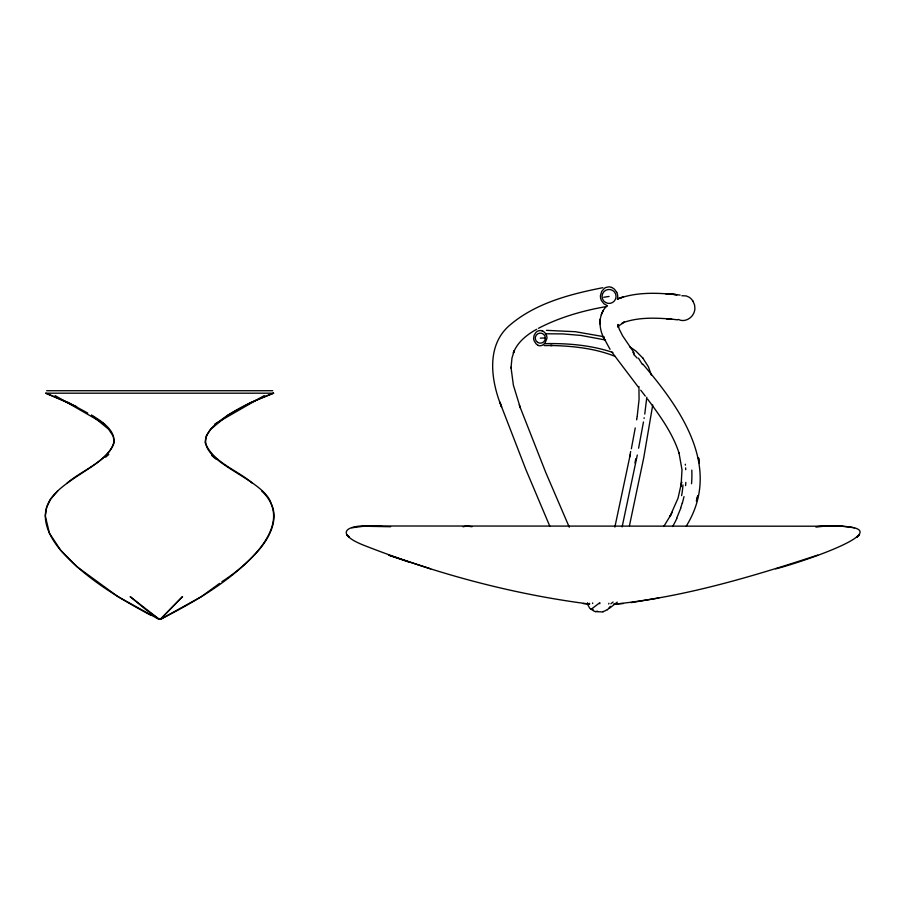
<?xml version="1.0" encoding="UTF-8"?>
<svg xmlns="http://www.w3.org/2000/svg" width="906" height="906" viewBox="0 0 906 906"><rect width="100%" height="100%" fill="white"/><g stroke="black" fill="none" stroke-linecap="round" stroke-linejoin="round"><path stroke-width="1.36" d="M510.973 368.017L512.003 357.893L514.314 350.622L513.306 353.012C517.383 342.185 526.85 334.688 536.68 329.286M685.831 482.4L685.615 485.616M646.805 397.224L644.766 414.087M652.728 404.982L643.781 457.587L629.466 525.65M681.018 486.613L682.003 469.829L679.002 452.875L679.217 453.612C672.784 433.396 660.123 415.967 647.609 399.127M681.516 483.294L681.674 482.026L678.016 498.221L669.964 516.465L672.252 512.15M637.19 416.386L639.058 399.58L638.945 386.511M637.088 416.998L636.85 418.561M636.646 419.829L636.748 419.195M644.064 418.459L644.177 417.779M643.464 421.958L638.605 448.21M635.242 427.938L631.357 448.776M630.168 454.971L614.868 527.066M637.303 455.039L622.139 526.862M684.007 496.624L682.365 503.181M617.371 299.161L617.677 297.406A9.841 9.796 83.1 0 0 617.665 295.616A9.649 9.57 81.4 0 0 616.703 292.276M605.989 306.817C598.039 315.333 598.809 328.538 603.917 338.3M680.791 508.13L676.691 518.209M600.032 602.92L599.727 603.736M601.324 314.631L603.26 310.486M686.295 526.069C722.535 467.462 680.757 408.595 642.864 364.133M610.304 606.329L607.518 609.806M670.712 515.095L663.77 526.488M66.942 483.249C82.242 469.806 106.523 462.57 114.292 442.388L113.182 436.171L108.652 429.251L91.404 415.084C155.957 452.049 62.571 470.961 48.267 503.272C40.328 519.591 49.989 537.779 60.645 550.225C85.391 578.277 118.131 597.745 150.758 615.231M57.724 490.961L50.566 499.251L46.636 507.417L45.3 515.944L49.434 533.204L60.645 550.225L76.965 566.726L117.961 596.646L158.527 619.138L160.804 619.138C196.308 600.95 231.902 580.361 258.697 550.225C269.354 537.779 279.014 519.591 271.075 503.272C262.049 474.042 173.454 457.27 218.199 422.105M105.56 457.236L108.788 454.484M617.28 602.128L609.353 608.356M610.893 603.758L613.079 602.037M599.432 603L591.063 609.33M219.603 583.351L201.381 596.646L160.804 619.138M221.879 581.686C248.561 564.698 295.888 522.683 261.63 490.961M219.286 421.324C235.583 408.878 254.427 400.271 273.578 393.193L45.764 393.193L76.67 406.681M463.159 526.828L466.284 525.99L471.969 526.726M214.745 424.076L264.258 395.582M538.447 328.312C559.795 317.191 583.249 310.543 606.884 306.466M621.969 323.182L624.325 322.162L618.017 326.33L618.821 325.322L617.665 327.1L617.983 324.484L619.228 329.093L622.558 335.73L633.883 352.434M624.325 322.162L623.713 322.434C639.081 317.077 655.785 317.847 671.765 319.105L666.374 318.629L668.945 318.844M273.578 393.193L250.962 402.502L227.938 415.084L210.69 429.251L206.16 436.171L205.05 442.388C212.819 462.57 237.1 469.806 252.4 483.249M618.028 298.776L622.875 297.089L618.028 298.776C637.835 291.483 659.534 292.865 680.146 295.073M817.733 555.106C751.538 576.862 683.803 597.099 614.268 604.166L616.646 604.087M775.706 568.832C793.407 564.823 921.062 523.498 824.007 526.16L825.57 526.16L815.638 526.726L825.479 526.16M603.136 611.969L595.468 611.629M351.822 527.802L363.77 526.227L390.611 526.726M658.821 597.994L630.938 602.649M602.852 287.689C569.999 294.167 535.253 303.125 509.353 325.56C485.718 346.103 491.109 381.132 501.596 407.009L499.908 402.071L500.633 404.257M603.69 297.259L609.07 296.443M842.104 526.227L372.015 525.99C345.945 524.37 333.657 533.487 364.303 545.469C436.533 573.77 512.524 594.211 589.512 604.087A9.887 7.022 -13.3 0 1 589.613 603.317M614.189 604.166L623.328 603.543M540.327 338.142L545.129 337.961M616.827 604.087L614.109 604.166L616.51 604.087M614.075 604.166L616.34 604.087M542.898 331.177A7.373 6.591 64.7 0 1 544.642 332.491L545.65 333.77L563.045 333.918L581.063 335.447L605.548 339.999M364.235 526.227L372.015 525.99M363.929 526.227L372.989 525.99M544.178 345.571L552.23 345.492L550.282 345.48C572.139 345.911 594.415 348.198 614.891 356.273M824.788 526.16L842.41 526.227L854.517 527.802M546.477 330.35L575.435 331.709L604.03 336.715M46.636 390.724L272.706 390.724M372.91 525.99L381.551 526.16M834.279 525.99L842.41 526.227M667.994 293.895L671.018 294.122L665.434 293.703M583.056 603.543L589.512 604.087M669.194 318.867L677.677 319.841M607.53 305.764L603.928 303.793L601.448 300.588A9.672 9.592 79.2 0 1 600.497 297.27A9.853 9.807 80.2 0 1 600.463 295.481L601.754 291.324L604.574 288.187A7.724 7.146 -71.8 0 1 605.797 287.496L608.651 286.862A7.463 7.022 62.9 0 1 610.123 286.987L611.516 287.406M408.459 561.924L388.606 555.106L430.633 568.832M612.864 352.457C591.052 345.129 567.734 343.159 544.846 343.646L546.986 338.097A7.724 7.599 86.4 0 0 546.488 335.469M541.833 330.735L542.898 331.2M45.764 393.193L68.38 402.502L87.769 413.091M678.401 319.422C684.494 322.774 692.377 318.165 694.256 311.902A12.707 12.673 -79.3 0 0 694.902 308.402L694.574 304.96L692.886 300.985M55.085 395.582L104.598 424.076M629.557 346.658L635.921 351.064L642.954 358.198M632.796 352.355L633.441 352.898M211.63 455.401L215.934 459.07M633.702 353.125L634.404 353.759M638.345 387.122L611.912 352.185M640.735 390.18L645.298 396.092M638.458 358.153L642.467 364.608M642.648 357.791L648.436 366.862L651.323 375.084M610.055 349.354L603.294 336.953L604.619 339.739M545.65 333.77L546.511 335.458M616.714 292.276L614.54 289.342A9.456 8.777 56.9 0 0 611.493 287.451M569.285 527.201L545.774 472.513L520.248 407.553L513.385 385.197L510.984 367.202M549.897 526.443L525.808 469.399L500.803 404.744M519.274 404.869L520.395 407.983M685.298 464.234L685.389 465.14M685.615 467.87L685.729 469.682M691.799 470.123A99.626 84.133 68.9 0 1 691.538 483.725M682.954 484.937A86.149 68.777 71.5 0 1 681.618 495.627M682.195 503.113A107.814 94.315 59.7 0 1 680.633 508.051M676.907 518.345A160.339 141.347 57.3 0 1 672.648 526.545M587.564 602.784A12.695 9.117 -8 0 0 587.666 604.506L589.761 608.288L593.792 610.995A10.895 6.444 8.8 0 0 595.48 611.607M607.224 609.568A12.118 9.366 4.6 0 1 602.943 611.573M681.833 295.82A11.008 10.487 -51.9 0 1 682.445 295.718L686.261 295.945L689.172 297.225A12.095 11.563 72.7 0 1 692.852 301.007M608.889 603.271A9.887 7.022 -13.3 0 1 608.696 604.008M593.102 609.5A7.429 6.727 -4.4 0 1 592.728 609.172M597.688 611.312A7.712 5.878 8.8 0 1 596.737 611.154M592.683 603.543A6.999 6.217 42.5 0 1 592.615 602.954M633.702 354.518A39.026 17.327 22.3 0 1 637.156 358.119M635.774 458.764A79.275 1.2 -78.9 0 1 634.959 463M544.585 343.408A6.274 5.527 -67.8 0 1 538.028 345.413M538.096 345.254A7.305 6.478 63.1 0 1 536.024 343.759L534.144 340.815A7.724 7.599 84.6 0 1 533.657 338.176L534.076 335.447L535.786 332.604A7.995 7.157 -69.3 0 1 536.499 331.924L537.065 331.494A6.082 5.436 -68.9 0 1 538.379 330.826L540.678 330.509A5.776 5.277 71.9 0 1 541.833 330.735M630.667 451.505A72.299 1.212 -78.9 0 1 629.602 457.088M600.078 321.811L599.987 324.008L600.225 319.127L600.078 321.811M697.779 495.707L696.431 501.052L697.779 495.707M182.491 596.646L160.487 619.138L182.491 596.646M859.466 534.744L856.917 537.122L859.5 534.744M346.873 534.744L349.422 537.122L346.873 534.744M671.493 294.167L668.458 293.918L677.099 294.71L671.493 294.167M159.048 619.138L146.126 609.817L130.181 596.646L159.048 619.138M698.628 458.764L698.458 457.779L699.296 462.989L698.628 458.764M537.688 342.434A5.04 5.04 0 0 0 545.367 338.266A5.04 5.04 0 0 0 537.926 333.702A5.04 5.04 0 0 0 537.688 342.434M605.525 302.479A6.999 6.999 0 0 0 616.057 296.5A6.999 6.999 0 0 0 605.616 290.35A6.999 6.999 0 0 0 605.525 302.479"/></g></svg>
